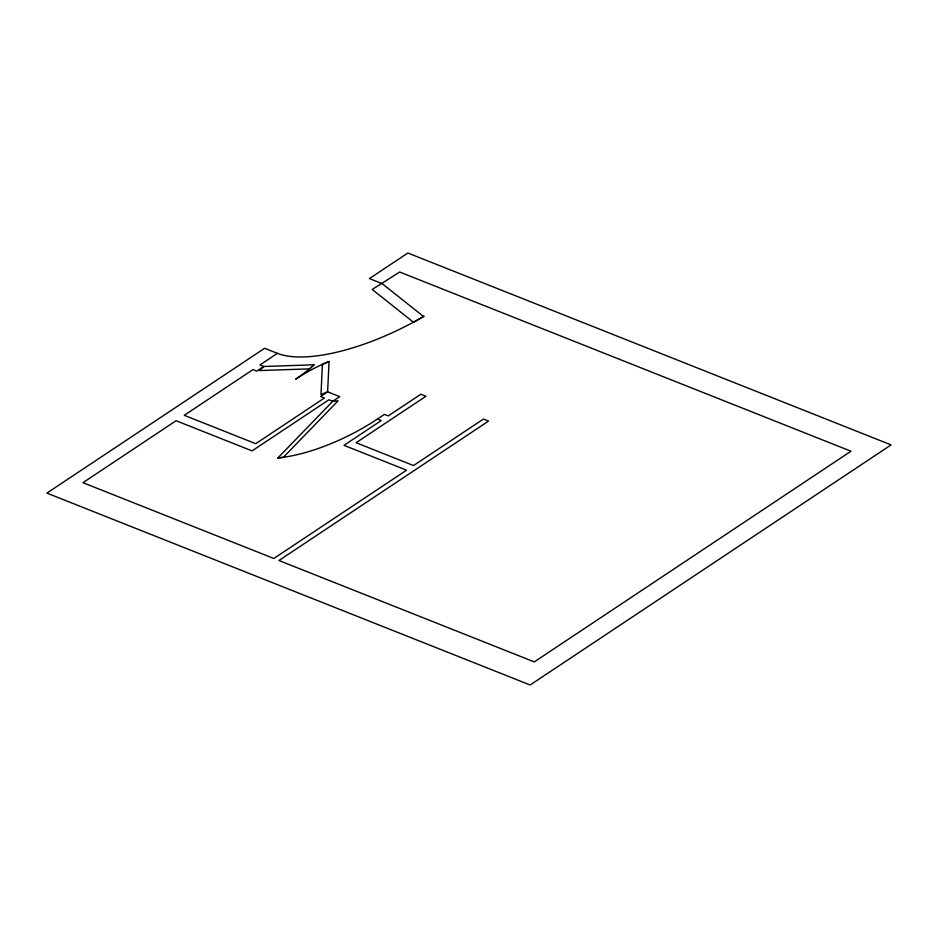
<?xml version="1.0" encoding="UTF-8"?>
<svg xmlns="http://www.w3.org/2000/svg" width="938" height="938" viewBox="0 0 938 938"><rect width="100%" height="100%" fill="white"/><g stroke="black" fill="none" stroke-linecap="round" stroke-linejoin="round"><path stroke-width="1.41" d="M277.765 457.932A102.289 37.825 -26.7 0 0 377.428 419.04L381.262 420.552L344 445.339L406.564 470.184L273.826 558.473L82.954 482.683L176.098 420.728L252.064 450.885L328.921 399.776L332.744 401.3L338.102 400.796L283.253 457.427L277.894 457.92L332.744 401.3L339.732 396.645L327.608 391.826L320.972 394.546L322.438 364.214L329.074 361.493L327.608 391.826L320.62 396.481L324.442 397.993L255.746 443.697L184.258 415.311L252.955 369.607L256.778 371.131L263.766 366.488L314.054 364.788L309.716 368.869L259.427 370.557L263.766 366.488L259.932 364.964L277.402 353.345A131.519 48.624 -26.7 0 0 424.117 316.165M377.428 419.04L384.416 414.385L388.25 415.909L420.857 394.23L425.958 396.258L356.1 442.724L413.552 465.541L483.41 419.063L488.522 421.092L278.938 560.502L534.285 661.9L850.989 451.225L399.658 272.02L372.222 289.467L413.564 322.332L423.53 316.505L382.188 283.639L369.42 278.574L407.854 253.014L891.1 444.893L530.146 684.986L46.9 493.107L264.633 348.279L277.402 353.345M314.078 364.765A73.07 27.014 -26.7 0 1 295.681 379.163A73.07 27.014 -26.7 0 1 329.074 361.493"/></g></svg>
